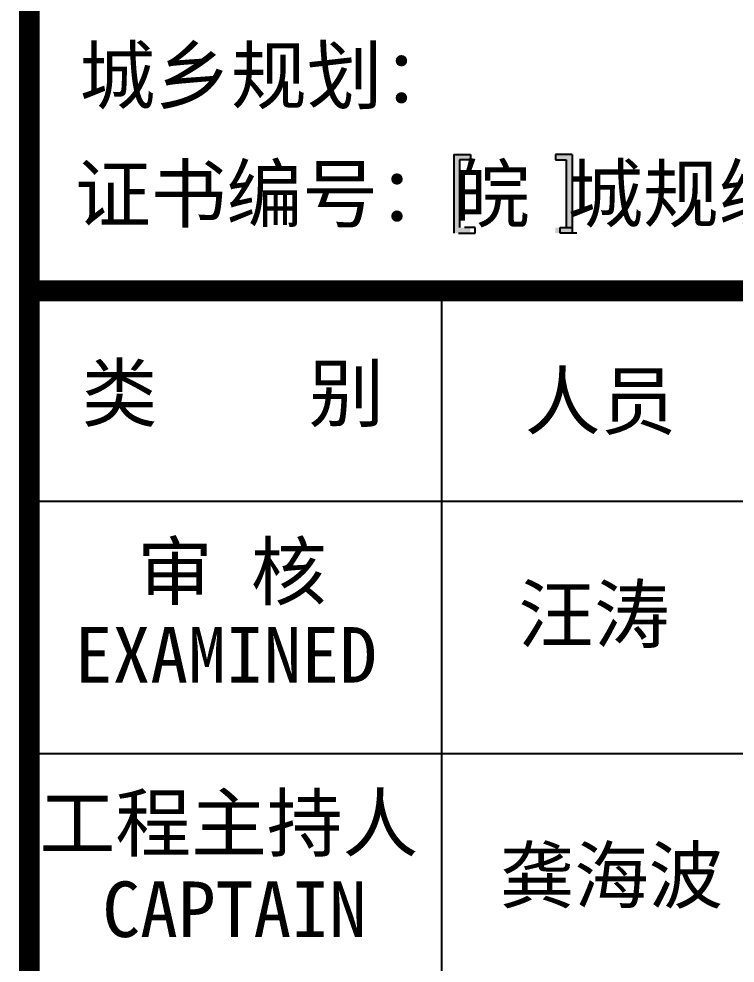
# Model space of a CAD drawing. Extents: x 1169373 to 1354985, y 649019 to 904199.
# Drawn here: x 1348155 to 1351545, y 812484 to 816955 of the extents above; entities that cross this region are included whole.
import ezdxf

# ---------------------------------------------------------------- set-up
doc = ezdxf.new("R2010")
doc.units = 0
doc.header["$LTSCALE"] = 1000
doc.header["$MEASUREMENT"] = 0
doc.layers.add('图框', color=7, linetype='Continuous')
doc.layers.add('签名', color=7, linetype='Continuous')
doc.styles.add('STYLE-黑体', font='simhei.ttf')
doc.styles.add('黑体', font='simhei.ttf')

msp = doc.modelspace()

# ---------------------------------------------------------------- hatches: boundary and pattern name
at = {"layer": '图框'}
for points in [[(1350241.2, 816288), (1350292.5, 816288), (1350292.5, 816313.7), (1350268.8, 816313.7), (1350213.6, 816313.7), (1350213.6, 815941.3), (1350268.8, 815941.3), (1350292.5, 815941.3), (1350292.5, 815966.9), (1350241.2, 815966.9)], [(1350746.2, 815966.9), (1350694.9, 815966.9), (1350694.9, 815941.3), (1350718.6, 815941.3), (1350773.8, 815941.3), (1350773.8, 816313.7), (1350718.6, 816313.7), (1350694.9, 816313.7), (1350694.9, 816288), (1350746.2, 816288)]]:
    msp.add_hatch(color=4, dxfattribs=at).paths.add_polyline_path(points)

# ---------------------------------------------------------------- linework, layer by layer
at = {"layer": '图框', "color": 4}
for p, q in [((1348204.7, 824418.7), (1348204.7, 784418.7)), ((1350213.6, 816313.7), (1350268.8, 816313.7)), ((1350213.6, 816313.7), (1350213.6, 815941.3)), ((1350268.8, 816313.7), (1350292.5, 816313.7)), ((1350292.5, 816313.7), (1350292.5, 816288)), ((1350718.6, 816313.7), (1350694.9, 816313.7)), ((1350694.9, 816313.7), (1350694.9, 816288)), ((1350773.8, 816313.7), (1350718.6, 816313.7)), ((1350773.8, 816313.7), (1350773.8, 815941.3)), ((1350292.5, 816288), (1350241.2, 816288)), ((1350241.2, 816288), (1350241.2, 815966.9)), ((1350694.9, 816288), (1350746.2, 816288)), ((1350746.2, 816288), (1350746.2, 815966.9)), ((1350315.5, 815966.9), (1350264.2, 815966.9)), ((1350315.5, 815941.3), (1350315.5, 815966.9)), ((1350717.9, 815941.3), (1350717.9, 815966.9)), ((1350717.9, 815966.9), (1350769.2, 815966.9)), ((1350236.6, 815941.3), (1350291.8, 815941.3)), ((1350291.8, 815941.3), (1350315.5, 815941.3)), ((1350741.6, 815941.3), (1350717.9, 815941.3)), ((1350796.8, 815941.3), (1350741.6, 815941.3))]:
    msp.add_line(p, q, dxfattribs=at)
at = {"layer": '图框', "color": 0}
for p, q in [((1348204.7, 814671.3), (1353882.9, 814671.3)), ((1348204.7, 814671.3), (1353882.9, 814671.3)), ((1348204.7, 813476.1), (1353882.9, 813476.1))]:
    msp.add_line(p, q, dxfattribs=at)
at = {"layer": '图框', "color": 4, "const_width": 98.6}
msp.add_lwpolyline([(1348204.7, 824418.7), (1348204.7, 784418.7)], dxfattribs=at)
msp.add_lwpolyline([(1348204.7, 824418.7), (1353904.7, 824418.7), (1353904.7, 784418.7), (1348204.7, 784418.7)], close=True, dxfattribs=at)
at = {"layer": '图框', "color": 0}
for const_width in [99.6, 99.6, 99.6, 99.6, 40.3]:
    msp.add_lwpolyline([(1348204.7, 815667.3), (1353882.9, 815667.3)], dxfattribs=dict(at, const_width=const_width))
for points in [[(1350157, 814671.3), (1350157, 815667.3)], [(1350157, 808894.5), (1350157, 814671.3)]]:
    msp.add_lwpolyline(points, dxfattribs=at)

# ---------------------------------------------------------------- texts
at = {"layer": '图框', "color": 4}
for s, height, style, p in [('城乡规划：', 262.94, '黑体', (1348441.5, 816555.9)), ('证书编号：皖 城规编(162037)', 262.944, '黑体', (1348420.4, 815995.7)), ('汪涛', 262.94, 'STYLE-黑体', (1350518.6, 814004.9))]:
    msp.add_text(s, height=height, dxfattribs=dict(at, style=style)).set_placement(p)
at = {"layer": '图框', "color": 0, "style": 'STYLE-黑体'}
for s, p in [('类    别 ', (1348452.2, 815052.1)), ('人员', (1350549.5, 815014.8)), ('审 核', (1348715, 814207.4)), ('EXAMINED ', (1348419.3, 813812.5)), ('工程主持人', (1348252.4, 813016.2)), ('CAPTAIN', (1348549.8, 812607.8))]:
    msp.add_text(s, height=262.94, dxfattribs=at).set_placement(p)
at = {"layer": '签名', "color": 4, "style": 'STYLE-黑体'}
msp.add_text('龚海波', height=258.21, dxfattribs=at).set_placement((1350431.6, 812770.4))

doc.saveas('drawing.dxf')
